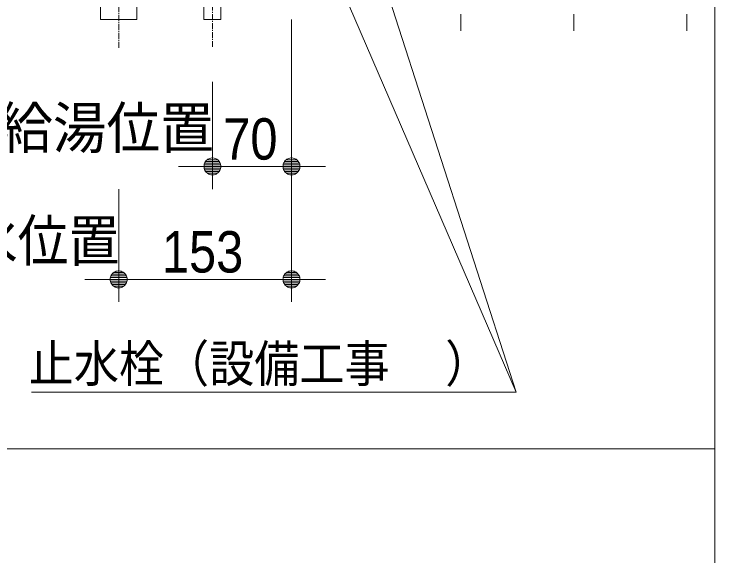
# Model space of a CAD drawing. Units: millimetres, scale not verified. Extents: x -6062 to 6062, y -3045 to 3045.
# Drawn here: x 1592 to 2212, y -2565 to -2085 of the extents above; entities that cross this region are included whole.
import ezdxf
from ezdxf.enums import TextEntityAlignment as Align

# ---------------------------------------------------------------- set-up
doc = ezdxf.new("R2010")
doc.units = ezdxf.units.MM
doc.header["$LTSCALE"] = 20
doc.linetypes.add('CHAIN1', pattern=[8, 5, -1, 1, -1])
for name, color, linetype, lineweight in [('0-0_1図面枠', 7, 'Continuous', 9), ('0-2_2寸法-1', 7, 'Continuous', 9), ('0-3_0', 7, 'Continuous', 9), ('0-4_2寸法-2', 7, 'Continuous', 9), ('0-5_4給排水', 7, 'Continuous', 9), ('0-6_2寸法-3', 7, 'Continuous', 9)]:
    doc.layers.add(name, color=color, linetype=linetype, lineweight=lineweight)
doc.styles.add('ＭＳ ゴシック', font='')
doc.styles.add('ＭＳ Ｐゴシック', font='')
doc.styles.get('ＭＳ ゴシック').set_extended_font_data('MS Gothic')
doc.styles.get('ＭＳ Ｐゴシック').set_extended_font_data('MS PGothic')

# ---------------------------------------------------------------- blocks, each defined once
blk = doc.blocks.new('グループ-2')
at = {"layer": '0-0_1図面枠'}
blk.add_line((-80000, -49400), (80000, -49400), dxfattribs=at)
blk.add_lwpolyline([(-80000, 55400), (80000, 55400), (80000, -55400), (-80000, -55400)], close=True, dxfattribs=at)
blk = doc.blocks.new('図面枠')
at = {"layer": '0-0_1図面枠'}
blk.add_blockref('グループ-2', (0, 0), dxfattribs=at)
blk = doc.blocks.new('_Dot')
at = {"layer": '0-3_0'}
for p, q in [((-10, 0), (-20, 0)), ((9.78, 2), (-9.78, 2)), ((7.99, 6), (-7.99, 6)), ((9.16, -3.98), (-9.16, -3.98)), ((6, -7.98), (-6, -7.98))]:
    blk.add_line(p, q, dxfattribs=at)
for points in [[(10, 0), (9.92, 1.25), (9.69, 2.49), (9.3, 3.68), (8.76, 4.82), (8.09, 5.88), (7.29, 6.85), (6.37, 7.71), (5.36, 8.44), (4.26, 9.05), (3.09, 9.51), (1.87, 9.82), (0.63, 9.98), (-0.63, 9.98), (-1.87, 9.82), (-3.09, 9.51), (-4.26, 9.05), (-5.36, 8.44), (-6.37, 7.71), (-7.29, 6.85), (-8.09, 5.88), (-8.76, 4.82), (-9.3, 3.68), (-9.69, 2.49), (-9.92, 1.25), (-10, 0), (0, 0)], [(-10, 0), (-9.92, -1.25), (-9.69, -2.49), (-9.3, -3.68), (-8.76, -4.82), (-8.09, -5.88), (-7.29, -6.85), (-6.37, -7.71), (-5.36, -8.44), (-4.26, -9.05), (-3.09, -9.51), (-1.87, -9.82), (-0.63, -9.98), (0.63, -9.98), (1.87, -9.82), (3.09, -9.51), (4.26, -9.05), (5.36, -8.44), (6.37, -7.71), (7.29, -6.85), (8.09, -5.88), (8.76, -4.82), (9.3, -3.68), (9.69, -2.49), (9.92, -1.25), (10, 0), (0, 0)]]:
    blk.add_lwpolyline(points, close=True, dxfattribs=at)
blk = doc.blocks.new('グループ-11')
at = {"layer": '0-5_4給排水', "linetype": 'CHAIN1'}
blk.add_line((71100, -40100), (71100, -42300), dxfattribs=at)
at = {"layer": '0-5_4給排水'}
blk.add_lwpolyline([(70900, -40600), (70900, -41200), (71300, -41200), (71300, -40600)], dxfattribs=at)
for points in [[(70500, -41200), (71700, -41200), (71700, -41400), (70500, -41400)], [(70950, -41400), (71250, -41400), (71250, -41800), (70950, -41800)]]:
    blk.add_lwpolyline(points, close=True, dxfattribs=at)
blk = doc.blocks.new('グループ-35')
at = {"layer": '0-5_4給排水', "linetype": 'CHAIN1'}
blk.add_line((69440, -42300), (69440, -29900), dxfattribs=at)
at = {"layer": '0-5_4給排水'}
blk.add_lwpolyline([(69120, -41400), (69760, -41400), (69760, -41800), (69120, -41800)], close=True, dxfattribs=at)

msp = doc.modelspace()

# ---------------------------------------------------------------- linework, layer by layer
at = {"layer": '0-2_2寸法-1'}
for p, q in [((1837.5, -2090), (1837.5, -2240)), ((1767.5, -2145), (1767.5, -2240)), ((1782.51, -2220), (1822.49, -2220)), ((1684.5, -2240), (1684.5, -2340)), ((1837.5, -2240), (1837.5, -2340)), ((1699.51, -2320), (1822.49, -2320))]:
    msp.add_line(p, q, dxfattribs=at)
at = {"layer": '0-4_2寸法-2'}
for p, q in [((1987.5, -2085.01), (1987.5, -2100.01)), ((2087.5, -2085.01), (2087.5, -2100.01)), ((2187.5, -2085.01), (2187.5, -2100.01)), ((1837.5, -2090), (1837.5, -2240)), ((1767.5, -2145), (1767.5, -2240)), ((1752.49, -2220), (1737.49, -2220)), ((1767.5, -2220), (1837.5, -2220)), ((1852.51, -2220), (1867.51, -2220)), ((1684.5, -2240), (1684.5, -2340)), ((1837.5, -2240), (1837.5, -2340)), ((1669.49, -2320), (1654.49, -2320)), ((1684.5, -2320), (1837.5, -2320)), ((1852.51, -2320), (1867.51, -2320))]:
    msp.add_line(p, q, dxfattribs=at)
at = {"layer": '0-6_2寸法-3'}
msp.add_line((2036.47, -2420), (1791.63, -1659.9), dxfattribs=at)
msp.add_lwpolyline([(1607.28, -2420), (2036.47, -2420), (1796.75, -1864.9)], dxfattribs=at)

# ---------------------------------------------------------------- block references
at = {"layer": '0-0_1図面枠', "xscale": 0.05, "yscale": 0.05}
msp.add_blockref('図面枠', (-1787.5, 0), dxfattribs=at)
at = {"layer": '0-2_2寸法-1', "xscale": 0.7503418, "yscale": 0.7503418, "rotation": 180}
for p in [(1767.5, -2220), (1684.5, -2320)]:
    msp.add_blockref('_Dot', p, dxfattribs=at)
at = {"layer": '0-2_2寸法-1', "xscale": 0.7503418, "yscale": 0.7503418}
for p in [(1837.5, -2220), (1837.5, -2320)]:
    msp.add_blockref('_Dot', p, dxfattribs=at)
at = {"layer": '0-4_2寸法-2', "xscale": 0.7503418, "yscale": 0.7503418}
for p in [(1767.5, -2220), (1684.5, -2320)]:
    msp.add_blockref('_Dot', p, dxfattribs=at)
at = {"layer": '0-4_2寸法-2', "xscale": 0.7503418, "yscale": 0.7503418, "rotation": 180}
for p in [(1837.5, -2220), (1837.5, -2320)]:
    msp.add_blockref('_Dot', p, dxfattribs=at)
at = {"layer": '0-5_4給排水', "xscale": 0.05, "yscale": 0.05}
for name in ['グループ-35', 'グループ-11']:
    msp.add_blockref(name, (-1787.5, 0), dxfattribs=at)

# ---------------------------------------------------------------- texts
at = {"layer": '0-2_2寸法-1', "style": 'ＭＳ Ｐゴシック', "width": 0.9}
for s, p in [('70', (1777.13, -2224.96)), ('153', (1722.78, -2324.96))]:
    msp.add_text(s, height=36.66, dxfattribs=at).set_placement(p, align=Align.BOTTOM_LEFT)
at = {"layer": '0-4_2寸法-2', "style": 'ＭＳ Ｐゴシック'}
for s, width, p in [('床給水・給湯位置', 0.95, (1388.69, -2215.12)), ('Sトラップ排水位置', 0.9, (1296.21, -2315.02))]:
    msp.add_text(s, height=36.66, dxfattribs=dict(at, width=width)).set_placement(p, align=Align.BOTTOM_LEFT)
at = {"layer": '0-6_2寸法-3', "style": 'ＭＳ ゴシック', "width": 0.9}
for s, p in [('止水栓（設備工事', (1604.77, -2420.67)), ('）', (1973.65, -2420.67))]:
    msp.add_text(s, height=32.55, dxfattribs=at).set_placement(p, align=Align.BOTTOM_LEFT)

doc.saveas('drawing.dxf')
